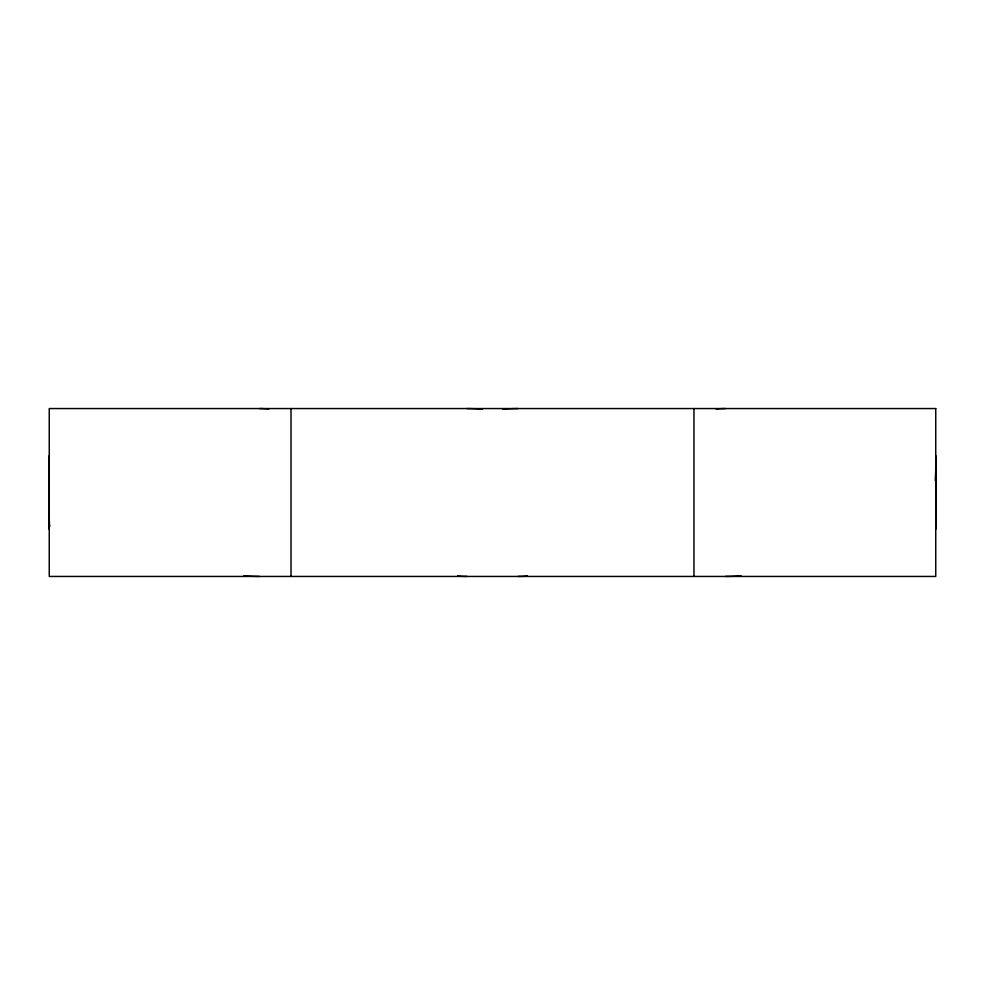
<?xml version="1.0" encoding="UTF-8"?>
<svg xmlns="http://www.w3.org/2000/svg" width="985" height="985" viewBox="0 0 985 985"><rect width="100%" height="100%" fill="white"/><g stroke="black" fill="none" stroke-linecap="round" stroke-linejoin="round"><path stroke-width="1.48" d="M49.25 529.438L49.25 455.562M935.75 529.364L935.75 455.562M693.969 408.553L693.969 576.447M291.018 408.553L291.018 576.447M935.738 466.939A36.531 3.743 -84.1 0 1 935.233 480.348M49.779 526.556A36.531 3.743 -84.1 0 1 49.275 518.061M716.28 409.218A36.519 3.706 5.9 0 1 725.502 408.578M741.077 575.782A36.519 3.706 -5.9 0 1 725.502 576.422M502.485 409.218A36.519 3.706 -5.9 0 1 518.061 408.578M527.27 575.782A36.519 3.706 5.9 0 1 518.061 576.422M259.498 408.578A36.519 3.706 -5.9 0 1 268.72 409.218M259.498 576.422A36.519 3.706 5.9 0 1 243.923 575.782M466.939 408.578A36.519 3.706 5.9 0 1 482.515 409.218M466.939 576.422A36.519 3.706 -5.9 0 1 457.729 575.782M935.75 408.553L49.25 408.553L49.25 576.447L935.75 576.447L935.75 408.553"/></g></svg>
